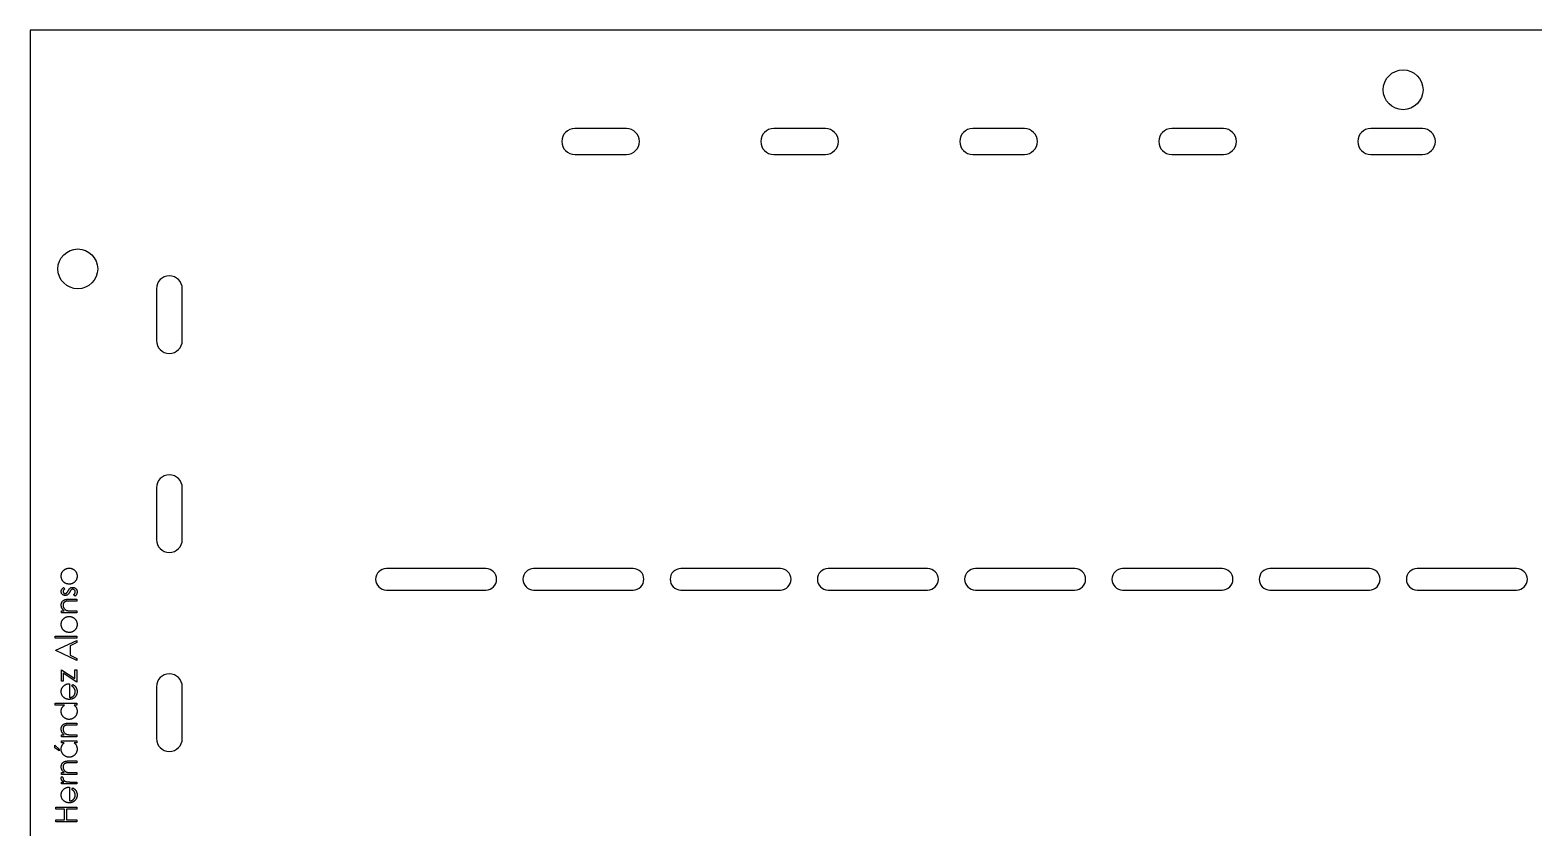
# Model space of a CAD drawing. Header units: millimetres. Extents: x 24 to 714, y 417 to 817.
# Drawn here: x 24.4 to 402.3, y 616.2 to 816.7 of the extents above; entities that cross this region are included whole.
import ezdxf

# ---------------------------------------------------------------- set-up
doc = ezdxf.new("R2010")
doc.units = ezdxf.units.MM

msp = doc.modelspace()

# ---------------------------------------------------------------- linework, layer by layer
at = {"color": 7, "linetype": 'Continuous', "lineweight": 25}
for p, q in [((24.4, 816.7), (24.4, 416.7)), ((714.4, 816.7), (24.4, 816.7)), ((174.25, 791.95), (161.25, 791.95)), ((224.25, 791.95), (211.25, 791.95)), ((274.25, 791.95), (261.25, 791.95)), ((324.25, 791.95), (311.25, 791.95)), ((374.25, 791.95), (361.25, 791.95)), ((161.25, 785.45), (174.25, 785.45)), ((211.25, 785.45), (224.25, 785.45)), ((261.25, 785.45), (274.25, 785.45)), ((311.25, 785.45), (324.25, 785.45)), ((361.25, 785.45), (374.25, 785.45)), ((56.15, 751.7), (56.15, 738.7)), ((62.65, 738.7), (62.65, 751.7)), ((56.15, 701.7), (56.15, 688.7)), ((62.65, 688.7), (62.65, 701.7)), ((138.93, 681.4), (113.93, 681.4)), ((175.93, 681.4), (150.93, 681.4)), ((212.93, 681.4), (187.93, 681.4)), ((249.93, 681.4), (224.93, 681.4)), ((286.93, 681.4), (261.93, 681.4)), ((323.93, 681.4), (298.93, 681.4)), ((360.93, 681.4), (335.93, 681.4)), ((397.93, 681.4), (372.93, 681.4)), ((32.77, 676.61), (33.1, 676.29)), ((34.18, 673.7), (36.15, 673.7)), ((36.15, 673.22), (34.34, 673.22)), ((35.7, 674.44), (35.34, 674.76)), ((36.15, 673.7), (36.15, 673.22)), ((113.93, 676), (138.93, 676)), ((150.93, 676), (175.93, 676)), ((187.93, 676), (212.93, 676)), ((224.93, 676), (249.93, 676)), ((261.93, 676), (286.93, 676)), ((298.93, 676), (323.93, 676)), ((335.93, 676), (360.93, 676)), ((372.93, 676), (397.93, 676)), ((32.29, 670.78), (32.98, 670.78)), ((32.29, 670.3), (32.29, 670.78)), ((36.15, 670.3), (32.29, 670.3)), ((34.76, 670.78), (36.15, 670.78)), ((36.15, 670.78), (36.15, 670.3)), ((30.73, 664.4), (36.15, 664.4)), ((30.73, 663.93), (30.73, 664.4)), ((36.15, 663.93), (30.73, 663.93)), ((30.86, 660.87), (36.15, 663.32)), ((36.15, 662.8), (34.46, 662.02)), ((34.46, 662.02), (34.46, 659.62)), ((36.15, 664.4), (36.15, 663.93)), ((36.15, 663.32), (36.15, 662.8)), ((30.86, 660.81), (30.86, 660.87)), ((36.15, 658.3), (30.86, 660.81)), ((34.46, 659.62), (36.15, 658.81)), ((36.15, 658.81), (36.15, 658.3)), ((32.29, 655.99), (35.68, 653.74)), ((32.29, 653.07), (32.29, 655.99)), ((36.15, 652.87), (32.76, 655.12)), ((32.76, 655.12), (32.76, 653.07)), ((35.68, 655.92), (36.15, 655.92)), ((35.68, 653.74), (35.68, 655.92)), ((36.15, 655.92), (36.15, 652.87)), ((32.76, 653.07), (32.29, 653.07)), ((34.32, 652.46), (34.32, 649)), ((34.93, 651.84), (35.15, 652.26)), ((56.15, 651.7), (56.15, 638.7)), ((62.65, 638.7), (62.65, 651.7)), ((30.73, 647.58), (36.15, 647.58)), ((30.73, 647.1), (30.73, 647.58)), ((33.04, 647.1), (30.73, 647.1)), ((36.15, 647.1), (35.49, 647.1)), ((36.15, 647.58), (36.15, 647.1)), ((34.18, 642.56), (36.15, 642.56)), ((36.15, 642.56), (36.15, 642.08)), ((32.29, 639.64), (32.98, 639.64)), ((32.29, 639.16), (32.29, 639.64)), ((36.15, 639.16), (32.29, 639.16)), ((36.15, 642.08), (34.34, 642.08)), ((34.76, 639.64), (36.15, 639.64)), ((36.15, 639.64), (36.15, 639.16)), ((30.59, 637.06), (31.68, 636.04)), ((30.59, 636.32), (30.59, 637.06)), ((31.68, 635.57), (30.59, 636.32)), ((31.68, 636.04), (31.68, 635.57)), ((32.29, 638.08), (36.15, 638.08)), ((32.29, 637.6), (32.29, 638.08)), ((33, 637.6), (32.29, 637.6)), ((36.15, 637.6), (35.49, 637.6)), ((36.15, 638.08), (36.15, 637.6)), ((34.18, 633.06), (36.15, 633.06)), ((36.15, 632.58), (34.34, 632.58)), ((36.15, 633.06), (36.15, 632.58)), ((32.29, 630.14), (32.98, 630.14)), ((32.29, 629.67), (32.29, 630.14)), ((36.15, 629.67), (32.29, 629.67)), ((32.29, 627.77), (32.86, 627.77)), ((32.29, 627.29), (32.29, 627.77)), ((36.15, 627.29), (32.29, 627.29)), ((32.35, 629.12), (32.76, 628.86)), ((34.76, 630.14), (36.15, 630.14)), ((34.85, 627.77), (36.15, 627.77)), ((36.15, 630.14), (36.15, 629.67)), ((36.15, 627.77), (36.15, 627.29)), ((34.32, 626.48), (34.32, 623.02)), ((34.93, 625.85), (35.15, 626.27)), ((30.86, 621.46), (36.15, 621.46)), ((30.86, 620.98), (30.86, 621.46)), ((33.03, 620.98), (30.86, 620.98)), ((33.03, 618.27), (33.03, 620.98)), ((33.58, 620.98), (33.58, 618.27)), ((36.15, 620.98), (33.58, 620.98)), ((36.15, 621.46), (36.15, 620.98)), ((30.86, 618.27), (33.03, 618.27)), ((30.86, 617.79), (30.86, 618.27)), ((36.15, 617.79), (30.86, 617.79)), ((33.58, 618.27), (36.15, 618.27)), ((36.15, 618.27), (36.15, 617.79))]:
    msp.add_line(p, q, dxfattribs=at)
for centre in [(369.4, 801.7), (36.4, 756.7)]:
    msp.add_circle(centre, 5, dxfattribs=at)
for centre, radius, start, end in [((161.25, 788.7), 3.25, 90, 270), ((174.25, 788.7), 3.25, 270, 90), ((211.25, 788.7), 3.25, 90, 270), ((224.25, 788.7), 3.25, 270, 90), ((261.25, 788.7), 3.25, 90, 270), ((274.25, 788.7), 3.25, 270, 90), ((311.25, 788.7), 3.25, 90, 270), ((324.25, 788.7), 3.25, 270, 90), ((361.25, 788.7), 3.25, 90, 270), ((374.25, 788.7), 3.25, 270, 90), ((59.4, 751.7), 3.25, 360, 180), ((59.4, 738.7), 3.25, 180, 360), ((59.4, 701.7), 3.25, 0, 180), ((59.4, 688.7), 3.25, 180, 360), ((113.93, 678.7), 2.7, 90, 270), ((138.93, 678.7), 2.7, 270, 90), ((150.93, 678.7), 2.7, 90, 270), ((175.93, 678.7), 2.7, 270, 90), ((187.93, 678.7), 2.7, 90, 270), ((212.93, 678.7), 2.7, 270, 90), ((224.93, 678.7), 2.7, 90, 270), ((249.93, 678.7), 2.7, 270, 90), ((261.93, 678.7), 2.7, 90, 270), ((286.93, 678.7), 2.7, 270, 90), ((298.93, 678.7), 2.7, 90, 270), ((323.93, 678.7), 2.7, 270, 90), ((335.93, 678.7), 2.7, 90, 270), ((360.93, 678.7), 2.7, 270, 90), ((372.93, 678.7), 2.7, 90, 270), ((397.93, 678.7), 2.7, 270, 90), ((59.4, 651.7), 3.25, 360, 180), ((59.4, 638.7), 3.25, 180, 360)]:
    msp.add_arc(centre, radius, start, end, dxfattribs=at)
for points, knots in [([(32.22, 679.5), (32.22, 679.57), (32.22, 679.71), (32.26, 679.92), (32.31, 680.12), (32.37, 680.31), (32.47, 680.49), (32.58, 680.66), (32.71, 680.82), (32.81, 680.92), (32.86, 680.97)], [0, 0, 0, 0, 0.1317514, 0.2583324, 0.382134, 0.5038044, 0.624693, 0.7468706, 0.8715135, 1, 1, 1, 1]), ([(32.86, 680.97), (32.91, 681.01), (33, 681.09), (33.16, 681.2), (33.32, 681.29), (33.49, 681.37), (33.67, 681.43), (33.85, 681.47), (34.04, 681.49), (34.17, 681.5), (34.23, 681.5)], [0, 0, 0, 0, 0.128157, 0.253834, 0.376506, 0.498534, 0.621368, 0.744565, 0.870634, 1, 1, 1, 1]), ([(34.23, 681.5), (34.3, 681.5), (34.43, 681.49), (34.62, 681.47), (34.8, 681.42), (34.98, 681.36), (35.15, 681.28), (35.32, 681.18), (35.48, 681.07), (35.63, 680.94), (35.77, 680.8), (35.89, 680.64), (35.99, 680.48), (36.08, 680.3), (36.14, 680.11), (36.19, 679.92), (36.22, 679.71), (36.22, 679.57), (36.22, 679.5)], [0, 0, 0, 0, 0.062416, 0.123337, 0.1832651, 0.2431724, 0.3028984, 0.3637736, 0.4256053, 0.489659, 0.5537846, 0.6162215, 0.6778545, 0.7395169, 0.8020965, 0.8658658, 0.9315078, 1, 1, 1, 1]), ([(32.86, 678.02), (32.81, 678.07), (32.71, 678.17), (32.58, 678.33), (32.47, 678.5), (32.38, 678.68), (32.31, 678.87), (32.26, 679.07), (32.22, 679.28), (32.22, 679.43), (32.22, 679.5)], [0, 0, 0, 0, 0.128498, 0.252713, 0.374819, 0.496436, 0.617911, 0.741288, 0.8687, 1, 1, 1, 1]), ([(32.22, 675.62), (32.22, 675.66), (32.22, 675.75), (32.25, 675.87), (32.3, 676), (32.36, 676.12), (32.43, 676.24), (32.53, 676.37), (32.64, 676.49), (32.73, 676.57), (32.77, 676.61)], [0, 0, 0, 0, 0.105714, 0.213412, 0.326127, 0.444452, 0.569061, 0.702712, 0.846318, 1, 1, 1, 1]), ([(34.23, 677.49), (34.17, 677.5), (34.04, 677.5), (33.85, 677.52), (33.67, 677.57), (33.49, 677.62), (33.32, 677.7), (33.16, 677.79), (33, 677.9), (32.91, 677.98), (32.86, 678.02)], [0, 0, 0, 0, 0.128922, 0.255244, 0.378688, 0.500432, 0.622705, 0.746235, 0.871586, 1, 1, 1, 1]), ([(33.96, 675.8), (33.99, 675.85), (34.03, 675.92), (34.1, 676.04), (34.17, 676.14), (34.24, 676.23), (34.31, 676.31), (34.37, 676.39), (34.44, 676.45), (34.48, 676.48), (34.51, 676.5)], [0, 0, 0, 0, 0.158997, 0.307129, 0.446235, 0.575613, 0.694137, 0.804572, 0.906589, 1, 1, 1, 1]), ([(36.22, 679.5), (36.22, 679.43), (36.22, 679.28), (36.19, 679.08), (36.14, 678.88), (36.08, 678.7), (35.99, 678.52), (35.89, 678.35), (35.77, 678.2), (35.63, 678.05), (35.48, 677.92), (35.32, 677.81), (35.15, 677.71), (34.98, 677.63), (34.8, 677.57), (34.62, 677.53), (34.43, 677.5), (34.3, 677.5), (34.23, 677.49)], [0, 0, 0, 0, 0.068742, 0.134635, 0.198324, 0.260825, 0.322714, 0.384555, 0.446913, 0.510958, 0.574931, 0.636685, 0.697483, 0.757134, 0.816966, 0.876818, 0.937663, 1, 1, 1, 1]), ([(34.51, 676.5), (34.55, 676.53), (34.64, 676.58), (34.79, 676.64), (34.94, 676.67), (35.05, 676.68), (35.1, 676.68)], [0, 0, 0, 0, 0.248858, 0.496831, 0.743315, 1, 1, 1, 1]), ([(35.1, 676.68), (35.14, 676.68), (35.22, 676.68), (35.33, 676.66), (35.44, 676.64), (35.54, 676.6), (35.63, 676.55), (35.73, 676.5), (35.82, 676.43), (35.9, 676.36), (35.97, 676.27), (36.04, 676.19), (36.1, 676.09), (36.14, 675.99), (36.18, 675.89), (36.2, 675.78), (36.22, 675.66), (36.22, 675.59), (36.22, 675.55)], [0, 0, 0, 0, 0.064559, 0.127221, 0.18863, 0.248682, 0.309578, 0.3701, 0.431486, 0.495312, 0.559138, 0.621001, 0.682343, 0.743525, 0.805465, 0.868617, 0.933055, 1, 1, 1, 1]), ([(33.23, 674.65), (33.2, 674.65), (33.13, 674.65), (33.03, 674.66), (32.93, 674.68), (32.83, 674.71), (32.74, 674.75), (32.66, 674.8), (32.58, 674.86), (32.51, 674.92), (32.44, 674.99), (32.38, 675.07), (32.33, 675.15), (32.29, 675.24), (32.26, 675.33), (32.24, 675.42), (32.22, 675.52), (32.22, 675.59), (32.22, 675.62)], [0, 0, 0, 0, 0.067957, 0.133001, 0.196444, 0.25853, 0.32024, 0.381364, 0.443107, 0.505531, 0.568312, 0.629225, 0.689302, 0.748846, 0.809447, 0.870926, 0.934059, 1, 1, 1, 1]), ([(32.22, 672.25), (32.22, 672.32), (32.23, 672.46), (32.27, 672.66), (32.34, 672.86), (32.43, 673.03), (32.55, 673.19), (32.69, 673.33), (32.85, 673.45), (33, 673.52), (33.13, 673.57), (33.24, 673.61), (33.37, 673.63), (33.5, 673.66), (33.65, 673.67), (33.82, 673.69), (33.99, 673.7), (34.12, 673.7), (34.18, 673.7)], [0, 0, 0, 0, 0.07724, 0.151254, 0.223434, 0.295488, 0.366922, 0.437076, 0.506681, 0.578197, 0.616607, 0.658384, 0.704491, 0.754803, 0.809332, 0.868275, 0.932073, 1, 1, 1, 1]), ([(33.1, 676.29), (33.07, 676.26), (33.01, 676.21), (32.92, 676.12), (32.85, 676.04), (32.8, 675.96), (32.75, 675.87), (32.72, 675.79), (32.7, 675.71), (32.7, 675.65), (32.69, 675.62)], [0, 0, 0, 0, 0.158223, 0.305036, 0.441309, 0.565963, 0.683525, 0.793334, 0.898518, 1, 1, 1, 1]), ([(32.69, 675.62), (32.7, 675.59), (32.7, 675.52), (32.73, 675.43), (32.78, 675.34), (32.85, 675.27), (32.93, 675.2), (33.02, 675.15), (33.11, 675.13), (33.18, 675.12), (33.21, 675.12)], [0, 0, 0, 0, 0.124921, 0.245828, 0.369056, 0.497487, 0.627441, 0.751102, 0.873762, 1, 1, 1, 1]), ([(33.46, 673.16), (33.4, 673.15), (33.28, 673.12), (33.12, 673.04), (32.99, 672.95), (32.88, 672.83), (32.8, 672.69), (32.74, 672.53), (32.7, 672.36), (32.7, 672.23), (32.69, 672.17)], [0, 0, 0, 0, 0.135529, 0.260158, 0.378433, 0.493142, 0.609254, 0.729962, 0.859251, 1, 1, 1, 1]), ([(33.21, 675.12), (33.25, 675.12), (33.31, 675.13), (33.4, 675.15), (33.48, 675.19), (33.54, 675.23), (33.57, 675.25)], [0, 0, 0, 0, 0.24004, 0.479403, 0.731757, 1, 1, 1, 1]), ([(33.83, 674.82), (33.79, 674.8), (33.7, 674.74), (33.55, 674.69), (33.4, 674.65), (33.29, 674.65), (33.23, 674.65)], [0, 0, 0, 0, 0.246235, 0.490985, 0.740588, 1, 1, 1, 1]), ([(34.34, 673.22), (34.28, 673.22), (34.18, 673.22), (34.04, 673.22), (33.91, 673.21), (33.79, 673.21), (33.69, 673.2), (33.6, 673.19), (33.52, 673.18), (33.48, 673.17), (33.46, 673.16)], [0, 0, 0, 0, 0.17885, 0.34211, 0.489827, 0.622057, 0.740079, 0.841482, 0.928908, 1, 1, 1, 1]), ([(33.57, 675.25), (33.58, 675.26), (33.61, 675.29), (33.66, 675.34), (33.7, 675.39), (33.75, 675.46), (33.8, 675.53), (33.86, 675.61), (33.91, 675.71), (33.95, 675.77), (33.96, 675.8)], [0, 0, 0, 0, 0.0834165, 0.1786165, 0.284022, 0.4022442, 0.5335824, 0.6769494, 0.8316667, 1, 1, 1, 1]), ([(34.36, 675.49), (34.34, 675.45), (34.29, 675.37), (34.23, 675.27), (34.16, 675.17), (34.09, 675.08), (34.03, 675), (33.96, 674.93), (33.9, 674.87), (33.85, 674.84), (33.83, 674.82)], [0, 0, 0, 0, 0.157762, 0.30595, 0.443775, 0.572824, 0.692154, 0.802296, 0.905564, 1, 1, 1, 1]), ([(34.76, 676.08), (34.74, 676.06), (34.71, 676.04), (34.67, 675.99), (34.62, 675.93), (34.58, 675.86), (34.52, 675.78), (34.47, 675.69), (34.41, 675.6), (34.38, 675.53), (34.36, 675.49)], [0, 0, 0, 0, 0.076879, 0.167469, 0.272283, 0.388707, 0.520779, 0.666248, 0.825537, 1, 1, 1, 1]), ([(35.13, 676.21), (35.09, 676.2), (35.03, 676.2), (34.93, 676.18), (34.84, 676.14), (34.78, 676.1), (34.76, 676.08)], [0, 0, 0, 0, 0.253514, 0.497953, 0.74554, 1, 1, 1, 1]), ([(35.75, 675.52), (35.75, 675.57), (35.74, 675.66), (35.7, 675.79), (35.65, 675.91), (35.56, 676.01), (35.47, 676.1), (35.36, 676.16), (35.25, 676.2), (35.17, 676.2), (35.13, 676.21)], [0, 0, 0, 0, 0.13403, 0.261871, 0.3878, 0.517638, 0.644449, 0.763757, 0.880302, 1, 1, 1, 1]), ([(35.34, 674.76), (35.37, 674.79), (35.44, 674.84), (35.52, 674.94), (35.59, 675.03), (35.65, 675.13), (35.69, 675.22), (35.72, 675.32), (35.74, 675.42), (35.75, 675.49), (35.75, 675.52)], [0, 0, 0, 0, 0.147476, 0.285904, 0.417172, 0.540501, 0.659238, 0.775006, 0.887229, 1, 1, 1, 1]), ([(36.22, 675.55), (36.22, 675.49), (36.22, 675.39), (36.19, 675.23), (36.15, 675.08), (36.08, 674.93), (36.01, 674.79), (35.92, 674.66), (35.82, 674.54), (35.74, 674.48), (35.7, 674.44)], [0, 0, 0, 0, 0.126763, 0.251765, 0.37728, 0.505093, 0.631878, 0.755361, 0.877681, 1, 1, 1, 1]), ([(32.98, 670.78), (32.92, 670.83), (32.8, 670.93), (32.64, 671.09), (32.5, 671.26), (32.4, 671.45), (32.32, 671.64), (32.26, 671.83), (32.23, 672.04), (32.22, 672.18), (32.22, 672.25)], [0, 0, 0, 0, 0.1409837, 0.2731541, 0.3989552, 0.5199033, 0.6380901, 0.7565755, 0.876853, 1, 1, 1, 1]), ([(32.22, 667.35), (32.22, 667.43), (32.22, 667.57), (32.26, 667.78), (32.31, 667.98), (32.37, 668.17), (32.47, 668.35), (32.58, 668.52), (32.71, 668.68), (32.81, 668.77), (32.86, 668.82)], [0, 0, 0, 0, 0.1317514, 0.2583324, 0.382134, 0.5038044, 0.624693, 0.7468706, 0.8715135, 1, 1, 1, 1]), ([(32.69, 672.17), (32.7, 672.13), (32.7, 672.05), (32.71, 671.94), (32.73, 671.83), (32.77, 671.73), (32.81, 671.62), (32.86, 671.52), (32.92, 671.43), (32.99, 671.33), (33.06, 671.25), (33.14, 671.17), (33.23, 671.09), (33.32, 671.03), (33.41, 670.97), (33.51, 670.92), (33.61, 670.88), (33.68, 670.86), (33.72, 670.85)], [0, 0, 0, 0, 0.0639892, 0.1266331, 0.1889936, 0.2504168, 0.3123175, 0.374543, 0.43812, 0.5028961, 0.5679529, 0.6307532, 0.6929196, 0.7543855, 0.8152093, 0.8761109, 0.9380116, 1, 1, 1, 1]), ([(32.86, 668.82), (32.91, 668.87), (33, 668.95), (33.16, 669.06), (33.32, 669.15), (33.49, 669.22), (33.67, 669.28), (33.85, 669.32), (34.04, 669.35), (34.17, 669.35), (34.23, 669.35)], [0, 0, 0, 0, 0.128157, 0.253834, 0.376506, 0.498534, 0.621368, 0.744565, 0.870634, 1, 1, 1, 1]), ([(33.72, 670.85), (33.74, 670.85), (33.8, 670.83), (33.89, 670.82), (34, 670.81), (34.12, 670.8), (34.26, 670.79), (34.41, 670.78), (34.58, 670.78), (34.7, 670.78), (34.76, 670.78)], [0, 0, 0, 0, 0.076995, 0.167615, 0.271052, 0.38946, 0.520843, 0.666399, 0.826094, 1, 1, 1, 1]), ([(34.23, 669.35), (34.3, 669.35), (34.43, 669.35), (34.62, 669.32), (34.8, 669.28), (34.98, 669.22), (35.15, 669.14), (35.32, 669.04), (35.48, 668.93), (35.63, 668.8), (35.77, 668.65), (35.89, 668.5), (35.99, 668.33), (36.08, 668.16), (36.14, 667.97), (36.19, 667.77), (36.22, 667.57), (36.22, 667.43), (36.22, 667.35)], [0, 0, 0, 0, 0.062416, 0.123337, 0.183265, 0.243172, 0.302898, 0.363774, 0.425605, 0.489659, 0.553785, 0.616222, 0.677854, 0.739517, 0.802097, 0.865866, 0.931508, 1, 1, 1, 1]), ([(32.86, 665.88), (32.81, 665.93), (32.71, 666.03), (32.58, 666.19), (32.47, 666.36), (32.38, 666.54), (32.31, 666.73), (32.26, 666.93), (32.22, 667.14), (32.22, 667.28), (32.22, 667.35)], [0, 0, 0, 0, 0.128498, 0.252713, 0.374819, 0.496436, 0.617911, 0.741288, 0.8687, 1, 1, 1, 1]), ([(34.23, 665.35), (34.17, 665.35), (34.04, 665.36), (33.85, 665.38), (33.67, 665.42), (33.49, 665.48), (33.32, 665.56), (33.16, 665.65), (33, 665.76), (32.91, 665.84), (32.86, 665.88)], [0, 0, 0, 0, 0.128922, 0.255244, 0.378688, 0.500432, 0.622705, 0.746235, 0.871586, 1, 1, 1, 1]), ([(36.22, 667.35), (36.22, 667.28), (36.22, 667.14), (36.19, 666.93), (36.14, 666.74), (36.08, 666.55), (35.99, 666.37), (35.89, 666.21), (35.77, 666.05), (35.63, 665.91), (35.48, 665.78), (35.32, 665.66), (35.15, 665.57), (34.98, 665.49), (34.8, 665.43), (34.62, 665.38), (34.43, 665.36), (34.3, 665.35), (34.23, 665.35)], [0, 0, 0, 0, 0.068742, 0.134635, 0.198324, 0.260825, 0.322714, 0.384555, 0.446913, 0.510958, 0.574931, 0.636685, 0.697483, 0.757134, 0.816966, 0.876818, 0.937663, 1, 1, 1, 1]), ([(32.22, 650.48), (32.22, 650.56), (32.23, 650.72), (32.26, 650.94), (32.32, 651.16), (32.41, 651.36), (32.51, 651.55), (32.65, 651.73), (32.8, 651.89), (32.92, 651.99), (32.98, 652.04)], [0, 0, 0, 0, 0.132049, 0.259049, 0.381904, 0.502516, 0.622728, 0.744726, 0.870101, 1, 1, 1, 1]), ([(32.94, 648.97), (32.88, 649.02), (32.77, 649.11), (32.62, 649.27), (32.5, 649.45), (32.4, 649.63), (32.32, 649.83), (32.26, 650.04), (32.23, 650.26), (32.22, 650.41), (32.22, 650.48)], [0, 0, 0, 0, 0.128851, 0.253207, 0.374634, 0.495346, 0.616346, 0.739634, 0.866826, 1, 1, 1, 1]), ([(32.98, 652.04), (33.03, 652.07), (33.12, 652.14), (33.27, 652.22), (33.42, 652.3), (33.59, 652.35), (33.76, 652.4), (33.94, 652.44), (34.13, 652.46), (34.26, 652.46), (34.32, 652.46)], [0, 0, 0, 0, 0.118522, 0.236255, 0.356174, 0.47725, 0.60154, 0.729618, 0.862158, 1, 1, 1, 1]), ([(36.22, 650.47), (36.22, 650.4), (36.22, 650.25), (36.19, 650.04), (36.14, 649.84), (36.07, 649.66), (35.99, 649.48), (35.88, 649.32), (35.76, 649.17), (35.61, 649.04), (35.46, 648.92), (35.3, 648.81), (35.13, 648.73), (34.96, 648.65), (34.79, 648.6), (34.61, 648.56), (34.42, 648.53), (34.29, 648.53), (34.23, 648.53)], [0, 0, 0, 0, 0.071578, 0.139628, 0.204795, 0.268132, 0.32981, 0.391297, 0.453429, 0.516546, 0.579625, 0.641112, 0.701287, 0.760489, 0.819934, 0.878921, 0.938983, 1, 1, 1, 1]), ([(34.32, 649), (34.37, 649), (34.47, 649.01), (34.62, 649.03), (34.76, 649.06), (34.89, 649.11), (35.02, 649.17), (35.14, 649.24), (35.25, 649.32), (35.35, 649.41), (35.44, 649.52), (35.52, 649.63), (35.59, 649.74), (35.65, 649.87), (35.69, 649.99), (35.72, 650.13), (35.74, 650.27), (35.75, 650.36), (35.75, 650.41)], [0, 0, 0, 0, 0.068385, 0.134476, 0.198391, 0.260753, 0.321829, 0.383037, 0.444653, 0.507398, 0.569825, 0.630778, 0.690929, 0.750945, 0.811049, 0.872331, 0.935004, 1, 1, 1, 1]), ([(35.75, 650.41), (35.75, 650.46), (35.74, 650.55), (35.73, 650.69), (35.7, 650.83), (35.66, 650.97), (35.61, 651.1), (35.55, 651.22), (35.49, 651.33), (35.42, 651.43), (35.33, 651.53), (35.22, 651.63), (35.08, 651.73), (34.99, 651.8), (34.93, 651.84)], [0, 0, 0, 0, 0.082597, 0.163889, 0.245674, 0.327919, 0.408809, 0.485689, 0.559113, 0.630217, 0.705259, 0.79157, 0.88979, 1, 1, 1, 1]), ([(35.15, 652.26), (35.21, 652.22), (35.33, 652.16), (35.49, 652.05), (35.63, 651.93), (35.76, 651.8), (35.86, 651.66), (35.96, 651.52), (36.04, 651.37), (36.11, 651.21), (36.16, 651.04), (36.2, 650.86), (36.22, 650.67), (36.22, 650.54), (36.22, 650.47)], [0, 0, 0, 0, 0.093384, 0.181689, 0.265546, 0.346039, 0.424597, 0.501912, 0.580013, 0.658291, 0.738533, 0.821867, 0.908787, 1, 1, 1, 1]), ([(32.22, 645.54), (32.22, 645.62), (32.23, 645.77), (32.27, 646), (32.33, 646.21), (32.42, 646.42), (32.54, 646.61), (32.68, 646.79), (32.84, 646.95), (32.97, 647.05), (33.04, 647.1)], [0, 0, 0, 0, 0.128867, 0.252951, 0.373994, 0.49387, 0.614804, 0.738546, 0.86626, 1, 1, 1, 1]), ([(34.23, 648.53), (34.17, 648.53), (34.05, 648.53), (33.88, 648.55), (33.71, 648.59), (33.55, 648.64), (33.39, 648.7), (33.23, 648.77), (33.08, 648.87), (32.99, 648.94), (32.94, 648.97)], [0, 0, 0, 0, 0.128045, 0.253768, 0.377428, 0.500551, 0.623296, 0.746578, 0.872348, 1, 1, 1, 1]), ([(35.49, 647.1), (35.55, 647.05), (35.66, 646.94), (35.82, 646.77), (35.95, 646.58), (36.05, 646.39), (36.13, 646.19), (36.18, 645.97), (36.22, 645.75), (36.22, 645.6), (36.22, 645.52)], [0, 0, 0, 0, 0.134291, 0.26246, 0.386305, 0.507193, 0.627322, 0.748159, 0.872377, 1, 1, 1, 1]), ([(34.21, 643.51), (34.14, 643.51), (34.01, 643.51), (33.81, 643.54), (33.63, 643.59), (33.45, 643.65), (33.27, 643.74), (33.11, 643.84), (32.95, 643.96), (32.8, 644.1), (32.67, 644.25), (32.55, 644.41), (32.44, 644.58), (32.36, 644.76), (32.3, 644.94), (32.25, 645.13), (32.23, 645.33), (32.22, 645.47), (32.22, 645.54)], [0, 0, 0, 0, 0.063775, 0.126079, 0.186904, 0.247574, 0.308003, 0.369132, 0.432033, 0.496791, 0.561611, 0.624914, 0.686726, 0.748079, 0.809582, 0.871631, 0.934886, 1, 1, 1, 1]), ([(32.22, 641.11), (32.22, 641.18), (32.23, 641.32), (32.27, 641.53), (32.34, 641.72), (32.43, 641.89), (32.55, 642.05), (32.69, 642.19), (32.85, 642.31), (33, 642.38), (33.13, 642.43), (33.24, 642.47), (33.37, 642.49), (33.5, 642.52), (33.65, 642.53), (33.82, 642.55), (33.99, 642.56), (34.12, 642.56), (34.18, 642.56)], [0, 0, 0, 0, 0.07724, 0.151254, 0.223434, 0.295488, 0.366922, 0.437076, 0.506681, 0.578197, 0.616607, 0.658384, 0.704491, 0.754803, 0.809332, 0.868275, 0.932073, 1, 1, 1, 1]), ([(36.22, 645.52), (36.22, 645.45), (36.22, 645.32), (36.19, 645.12), (36.14, 644.93), (36.08, 644.75), (36, 644.57), (35.89, 644.4), (35.77, 644.24), (35.64, 644.09), (35.49, 643.96), (35.33, 643.84), (35.16, 643.73), (34.99, 643.65), (34.8, 643.59), (34.61, 643.54), (34.41, 643.51), (34.28, 643.51), (34.21, 643.51)], [0, 0, 0, 0, 0.06462, 0.127433, 0.189004, 0.24993, 0.310668, 0.372329, 0.434939, 0.499576, 0.564191, 0.626735, 0.688109, 0.749294, 0.810331, 0.871901, 0.935046, 1, 1, 1, 1]), ([(32.98, 639.64), (32.92, 639.69), (32.8, 639.79), (32.64, 639.95), (32.5, 640.12), (32.4, 640.31), (32.32, 640.5), (32.26, 640.69), (32.23, 640.9), (32.22, 641.04), (32.22, 641.11)], [0, 0, 0, 0, 0.140984, 0.273154, 0.398955, 0.519903, 0.63809, 0.756575, 0.876853, 1, 1, 1, 1]), ([(33.46, 642.03), (33.4, 642.01), (33.28, 641.98), (33.12, 641.9), (32.99, 641.81), (32.88, 641.69), (32.8, 641.55), (32.74, 641.39), (32.7, 641.22), (32.7, 641.09), (32.69, 641.03)], [0, 0, 0, 0, 0.135529, 0.260158, 0.378433, 0.493142, 0.609254, 0.729962, 0.859251, 1, 1, 1, 1]), ([(32.69, 641.03), (32.7, 640.99), (32.7, 640.91), (32.71, 640.8), (32.73, 640.69), (32.77, 640.59), (32.81, 640.48), (32.86, 640.38), (32.92, 640.29), (32.99, 640.19), (33.06, 640.11), (33.14, 640.03), (33.23, 639.96), (33.32, 639.89), (33.41, 639.83), (33.51, 639.78), (33.61, 639.74), (33.68, 639.72), (33.72, 639.71)], [0, 0, 0, 0, 0.063989, 0.126633, 0.188994, 0.250417, 0.312317, 0.374543, 0.43812, 0.502896, 0.567953, 0.630753, 0.69292, 0.754386, 0.815209, 0.876111, 0.938012, 1, 1, 1, 1]), ([(34.34, 642.08), (34.28, 642.08), (34.18, 642.08), (34.04, 642.08), (33.91, 642.07), (33.79, 642.07), (33.69, 642.06), (33.6, 642.05), (33.52, 642.04), (33.48, 642.03), (33.46, 642.03)], [0, 0, 0, 0, 0.17885, 0.34211, 0.489827, 0.622057, 0.740079, 0.841482, 0.928908, 1, 1, 1, 1]), ([(33.72, 639.71), (33.74, 639.71), (33.8, 639.69), (33.89, 639.68), (34, 639.67), (34.12, 639.66), (34.26, 639.65), (34.41, 639.64), (34.58, 639.64), (34.7, 639.64), (34.76, 639.64)], [0, 0, 0, 0, 0.076995, 0.167615, 0.271052, 0.38946, 0.520843, 0.666399, 0.826094, 1, 1, 1, 1]), ([(32.22, 636.04), (32.22, 636.12), (32.23, 636.27), (32.26, 636.5), (32.32, 636.71), (32.4, 636.92), (32.51, 637.11), (32.65, 637.29), (32.81, 637.46), (32.94, 637.55), (33, 637.6)], [0, 0, 0, 0, 0.129876, 0.254681, 0.376055, 0.495308, 0.61515, 0.738121, 0.865633, 1, 1, 1, 1]), ([(34.21, 634.01), (34.14, 634.01), (34.01, 634.01), (33.81, 634.04), (33.63, 634.09), (33.45, 634.15), (33.27, 634.24), (33.11, 634.34), (32.95, 634.46), (32.8, 634.6), (32.67, 634.75), (32.55, 634.91), (32.44, 635.08), (32.36, 635.26), (32.3, 635.44), (32.25, 635.64), (32.23, 635.84), (32.22, 635.97), (32.22, 636.04)], [0, 0, 0, 0, 0.063775, 0.126079, 0.186904, 0.247574, 0.308003, 0.369132, 0.432033, 0.496791, 0.561611, 0.624914, 0.686726, 0.748079, 0.809582, 0.871631, 0.934886, 1, 1, 1, 1]), ([(36.22, 636.02), (36.22, 635.96), (36.22, 635.82), (36.19, 635.62), (36.14, 635.43), (36.08, 635.25), (36, 635.07), (35.89, 634.91), (35.77, 634.75), (35.64, 634.6), (35.49, 634.46), (35.33, 634.34), (35.16, 634.24), (34.99, 634.15), (34.8, 634.09), (34.61, 634.04), (34.41, 634.01), (34.28, 634.01), (34.21, 634.01)], [0, 0, 0, 0, 0.06462, 0.127433, 0.189004, 0.24993, 0.310668, 0.372329, 0.434939, 0.499576, 0.564191, 0.626735, 0.688109, 0.749294, 0.810331, 0.871901, 0.935046, 1, 1, 1, 1]), ([(35.49, 637.6), (35.55, 637.55), (35.66, 637.45), (35.82, 637.27), (35.95, 637.09), (36.05, 636.89), (36.13, 636.69), (36.18, 636.47), (36.22, 636.25), (36.22, 636.1), (36.22, 636.02)], [0, 0, 0, 0, 0.1342907, 0.2624597, 0.386305, 0.5071928, 0.6273215, 0.7481593, 0.8723775, 1, 1, 1, 1]), ([(32.22, 631.61), (32.22, 631.68), (32.23, 631.82), (32.27, 632.03), (32.34, 632.22), (32.43, 632.39), (32.55, 632.55), (32.69, 632.69), (32.85, 632.81), (33, 632.89), (33.13, 632.94), (33.24, 632.97), (33.37, 633), (33.5, 633.02), (33.65, 633.04), (33.82, 633.05), (33.99, 633.06), (34.12, 633.06), (34.18, 633.06)], [0, 0, 0, 0, 0.07724, 0.151254, 0.223434, 0.295488, 0.366922, 0.437076, 0.506681, 0.578197, 0.616607, 0.658384, 0.704491, 0.754803, 0.809332, 0.868275, 0.932073, 1, 1, 1, 1]), ([(32.98, 630.14), (32.92, 630.19), (32.8, 630.29), (32.64, 630.45), (32.5, 630.63), (32.4, 630.81), (32.32, 631), (32.26, 631.2), (32.23, 631.4), (32.22, 631.54), (32.22, 631.61)], [0, 0, 0, 0, 0.140984, 0.273154, 0.398955, 0.519903, 0.63809, 0.756575, 0.876853, 1, 1, 1, 1]), ([(33.46, 632.53), (33.4, 632.51), (33.28, 632.48), (33.12, 632.4), (32.99, 632.31), (32.88, 632.19), (32.8, 632.05), (32.74, 631.89), (32.7, 631.72), (32.7, 631.59), (32.69, 631.53)], [0, 0, 0, 0, 0.135529, 0.260158, 0.378433, 0.493142, 0.609254, 0.729962, 0.859251, 1, 1, 1, 1]), ([(32.69, 631.53), (32.7, 631.49), (32.7, 631.42), (32.71, 631.3), (32.73, 631.19), (32.77, 631.09), (32.81, 630.99), (32.86, 630.89), (32.92, 630.79), (32.99, 630.7), (33.06, 630.61), (33.14, 630.53), (33.23, 630.46), (33.32, 630.39), (33.41, 630.34), (33.51, 630.29), (33.61, 630.25), (33.68, 630.22), (33.72, 630.21)], [0, 0, 0, 0, 0.063989, 0.126633, 0.188994, 0.250417, 0.312317, 0.374543, 0.43812, 0.502896, 0.567953, 0.630753, 0.69292, 0.754386, 0.815209, 0.876111, 0.938012, 1, 1, 1, 1]), ([(34.34, 632.58), (34.28, 632.58), (34.18, 632.58), (34.04, 632.58), (33.91, 632.58), (33.79, 632.57), (33.69, 632.56), (33.6, 632.55), (33.52, 632.54), (33.48, 632.53), (33.46, 632.53)], [0, 0, 0, 0, 0.17885, 0.34211, 0.489827, 0.622057, 0.740079, 0.841482, 0.928908, 1, 1, 1, 1]), ([(32.22, 628.71), (32.22, 628.74), (32.22, 628.81), (32.25, 628.91), (32.29, 629.02), (32.33, 629.09), (32.35, 629.12)], [0, 0, 0, 0, 0.225278, 0.463523, 0.720324, 1, 1, 1, 1]), ([(32.86, 627.77), (32.8, 627.8), (32.7, 627.87), (32.57, 627.98), (32.46, 628.09), (32.37, 628.21), (32.3, 628.33), (32.25, 628.46), (32.23, 628.58), (32.22, 628.67), (32.22, 628.71)], [0, 0, 0, 0, 0.160011, 0.306021, 0.438854, 0.560992, 0.675734, 0.786178, 0.892874, 1, 1, 1, 1]), ([(32.76, 628.86), (32.75, 628.84), (32.73, 628.8), (32.71, 628.73), (32.7, 628.67), (32.7, 628.64), (32.69, 628.62)], [0, 0, 0, 0, 0.295139, 0.56023, 0.794983, 1, 1, 1, 1]), ([(32.69, 628.62), (32.7, 628.58), (32.7, 628.5), (32.74, 628.39), (32.81, 628.28), (32.88, 628.19), (32.95, 628.12), (33.01, 628.07), (33.08, 628.03), (33.16, 627.99), (33.24, 627.95), (33.33, 627.91), (33.43, 627.88), (33.49, 627.86), (33.53, 627.85)], [0, 0, 0, 0, 0.093777, 0.191278, 0.294662, 0.409747, 0.471345, 0.53582, 0.603222, 0.674199, 0.748603, 0.828338, 0.912068, 1, 1, 1, 1]), ([(33.53, 627.85), (33.56, 627.84), (33.63, 627.83), (33.74, 627.81), (33.87, 627.8), (34.03, 627.79), (34.21, 627.78), (34.4, 627.77), (34.62, 627.77), (34.77, 627.77), (34.85, 627.77)], [0, 0, 0, 0, 0.070855, 0.157726, 0.258598, 0.375889, 0.508164, 0.657032, 0.820176, 1, 1, 1, 1]), ([(33.72, 630.21), (33.74, 630.21), (33.8, 630.2), (33.89, 630.18), (34, 630.17), (34.12, 630.16), (34.26, 630.15), (34.41, 630.14), (34.58, 630.14), (34.7, 630.14), (34.76, 630.14)], [0, 0, 0, 0, 0.076995, 0.167615, 0.271052, 0.38946, 0.520843, 0.666399, 0.826094, 1, 1, 1, 1]), ([(32.22, 624.5), (32.22, 624.58), (32.23, 624.73), (32.26, 624.96), (32.32, 625.18), (32.41, 625.38), (32.51, 625.57), (32.65, 625.74), (32.8, 625.91), (32.92, 626.01), (32.98, 626.06)], [0, 0, 0, 0, 0.132049, 0.259049, 0.381904, 0.502516, 0.622728, 0.744726, 0.870101, 1, 1, 1, 1]), ([(32.94, 622.99), (32.88, 623.04), (32.77, 623.13), (32.62, 623.29), (32.5, 623.46), (32.4, 623.65), (32.32, 623.84), (32.26, 624.05), (32.23, 624.27), (32.22, 624.42), (32.22, 624.5)], [0, 0, 0, 0, 0.128851, 0.253207, 0.374634, 0.495346, 0.616346, 0.739634, 0.866826, 1, 1, 1, 1]), ([(32.98, 626.06), (33.03, 626.09), (33.12, 626.16), (33.27, 626.24), (33.42, 626.31), (33.59, 626.37), (33.76, 626.42), (33.94, 626.45), (34.13, 626.47), (34.26, 626.48), (34.32, 626.48)], [0, 0, 0, 0, 0.118522, 0.236255, 0.356174, 0.47725, 0.60154, 0.729618, 0.862158, 1, 1, 1, 1]), ([(36.22, 624.49), (36.22, 624.41), (36.22, 624.27), (36.19, 624.06), (36.14, 623.86), (36.07, 623.67), (35.99, 623.5), (35.88, 623.34), (35.76, 623.19), (35.61, 623.06), (35.46, 622.94), (35.3, 622.83), (35.13, 622.74), (34.96, 622.67), (34.79, 622.61), (34.61, 622.57), (34.42, 622.55), (34.29, 622.54), (34.23, 622.54)], [0, 0, 0, 0, 0.071578, 0.139628, 0.204795, 0.268132, 0.32981, 0.391297, 0.453429, 0.516546, 0.579625, 0.641112, 0.701287, 0.760489, 0.819934, 0.878921, 0.938983, 1, 1, 1, 1]), ([(34.32, 623.02), (34.37, 623.02), (34.47, 623.02), (34.62, 623.05), (34.76, 623.08), (34.89, 623.13), (35.02, 623.18), (35.14, 623.25), (35.25, 623.34), (35.35, 623.43), (35.44, 623.54), (35.52, 623.64), (35.59, 623.76), (35.65, 623.88), (35.69, 624.01), (35.72, 624.15), (35.74, 624.28), (35.75, 624.38), (35.75, 624.43)], [0, 0, 0, 0, 0.068385, 0.134476, 0.198391, 0.260753, 0.321829, 0.383037, 0.444653, 0.507398, 0.569825, 0.630778, 0.690929, 0.750945, 0.811049, 0.872331, 0.935004, 1, 1, 1, 1]), ([(35.75, 624.43), (35.75, 624.48), (35.74, 624.57), (35.73, 624.71), (35.7, 624.85), (35.66, 624.98), (35.61, 625.11), (35.55, 625.23), (35.49, 625.34), (35.42, 625.45), (35.33, 625.54), (35.22, 625.65), (35.08, 625.75), (34.99, 625.82), (34.93, 625.85)], [0, 0, 0, 0, 0.0825974, 0.1638891, 0.245674, 0.3279192, 0.4088085, 0.4856888, 0.5591134, 0.6302172, 0.7052594, 0.7915699, 0.8897896, 1, 1, 1, 1]), ([(35.15, 626.27), (35.21, 626.24), (35.33, 626.18), (35.49, 626.06), (35.63, 625.94), (35.76, 625.82), (35.86, 625.68), (35.96, 625.54), (36.04, 625.39), (36.11, 625.23), (36.16, 625.06), (36.2, 624.88), (36.22, 624.69), (36.22, 624.55), (36.22, 624.49)], [0, 0, 0, 0, 0.093384, 0.181689, 0.265546, 0.346039, 0.424597, 0.501912, 0.580013, 0.658291, 0.738533, 0.821867, 0.908787, 1, 1, 1, 1]), ([(34.23, 622.54), (34.17, 622.54), (34.05, 622.55), (33.88, 622.57), (33.71, 622.6), (33.55, 622.65), (33.39, 622.71), (33.23, 622.79), (33.08, 622.88), (32.99, 622.95), (32.94, 622.99)], [0, 0, 0, 0, 0.128045, 0.253768, 0.377428, 0.500551, 0.623296, 0.746578, 0.872348, 1, 1, 1, 1])]:
    msp.add_open_spline(points, degree=3, knots=knots, dxfattribs=at)

doc.saveas('drawing.dxf')
